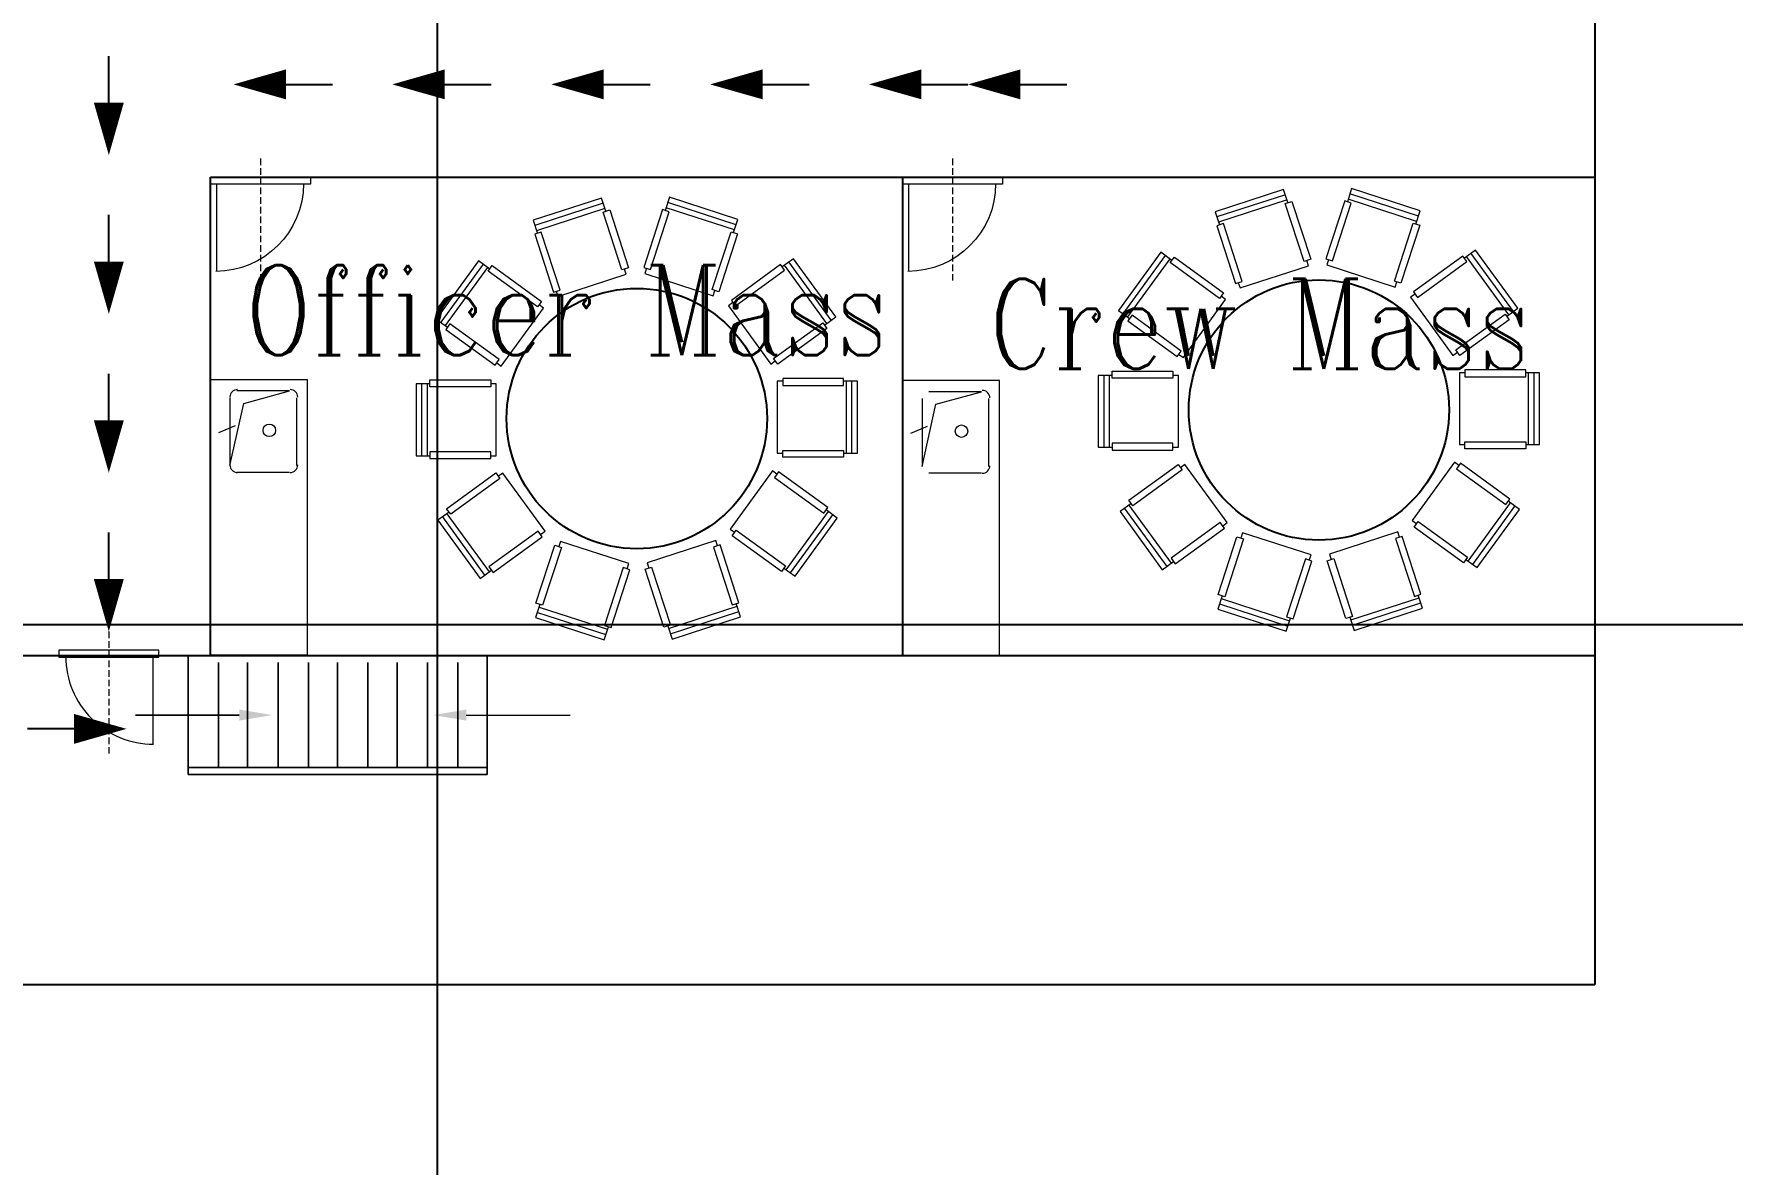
# Model space of a CAD drawing. Header units: millimetres. Extents: x -4 to 3776, y -4 to 4079.
# Drawn here: x 131.6 to 188.3, y 286.1 to 323.9 of the extents above; entities that cross this region are included whole.
import ezdxf
from ezdxf import colors
from ezdxf.entities.mleader import LeaderData, LeaderLine
from ezdxf.math import Vec2, Vec3

# ---------------------------------------------------------------- set-up
doc = ezdxf.new("R2010")
doc.units = ezdxf.units.MM
doc.linetypes.add('PDF_IMPORT', pattern=[1, 0.8, -0.2])
for name, color, linetype in [('BK_kedu', 255, 'Continuous'), ('PDF_0', 7, 'Continuous'), ('PDF_DOOR', 7, 'Continuous'), ('PDF_FUR', 7, 'Continuous'), ('PDF_GALLEY', 7, 'Continuous')]:
    doc.layers.add(name, color=color, linetype=linetype)
doc.layers.add('Sheet$GRID', color=254, linetype='Continuous', true_color=0xbebebe)
doc.styles.add('ROMANC', font='ROMANC.shx', dxfattribs={"width": 0.8, "bigfont": 'HZDX.shx'})
doc.styles.get("Standard").update_dxf_attribs({"font": 'arial.ttf'})

# ---------------------------------------------------------------- blocks, each defined once
blk = doc.blocks.new('wai bu lou ti')
at = {"layer": 'PDF_0', "transparency": 33554559}
blk.add_hatch(color=256, dxfattribs=at).paths.add_polyline_path([(3603.808, 3634.084), (3603.808, 3633.714), (3604.918, 3633.899)])
at = {"layer": 'PDF_0', "lineweight": 0}
for points in [[(3612.085, 3631.911), (3602.097, 3631.911), (3602.097, 3635.887), (3612.085, 3635.887)], [(3602.097, 3635.656), (3612.085, 3635.656)], [(3603.115, 3632.142), (3603.115, 3635.656)], [(3604.086, 3632.142), (3604.086, 3635.656)], [(3605.103, 3632.142), (3605.103, 3635.656)], [(3606.12, 3632.142), (3606.12, 3635.656)], [(3607.091, 3632.142), (3607.091, 3635.656)], [(3608.108, 3632.142), (3608.108, 3635.656)], [(3609.079, 3632.142), (3609.079, 3635.656)], [(3610.097, 3632.142), (3610.097, 3635.656)], [(3611.114, 3632.142), (3611.114, 3635.656)], [(3612.085, 3632.142), (3612.085, 3635.656)], [(3611.391, 3633.899), (3614.859, 3633.899)]]:
    blk.add_lwpolyline(points, dxfattribs=at)
for points in [[(3602.097, 3631.911), (3602.097, 3635.887), (3612.085, 3635.887), (3612.085, 3631.911)], [(3612.085, 3631.911), (3612.085, 3635.887), (3602.097, 3635.887), (3602.097, 3631.911)], [(3612.085, 3635.656), (3602.097, 3635.656)], [(3603.115, 3635.656), (3603.115, 3632.142)], [(3604.086, 3635.656), (3604.086, 3632.142)], [(3605.103, 3635.656), (3605.103, 3632.142)], [(3606.12, 3635.656), (3606.12, 3632.142)], [(3607.091, 3635.656), (3607.091, 3632.142)], [(3608.108, 3635.656), (3608.108, 3632.142)], [(3609.079, 3635.656), (3609.079, 3632.142)], [(3610.097, 3635.656), (3610.097, 3632.142)], [(3611.114, 3635.656), (3611.114, 3632.142)], [(3612.085, 3635.656), (3612.085, 3632.142)], [(3600.34, 3633.899), (3603.808, 3633.899)]]:
    blk.add_lwpolyline(points, close=True, dxfattribs=at)
at = {"layer": 'PDF_0', "lineweight": 0, "transparency": 33554559}
blk.add_solid([(3611.391, 3633.714), (3611.391, 3634.084), (3610.282, 3633.899)], dxfattribs=at)
blk = doc.blocks.new('men')
at = {"layer": 'PDF_DOOR', "lineweight": 0}
blk.add_lwpolyline([(3722.174, 3595.896), (3722.174, 3593.113), (3722.368, 3593.113), (3722.368, 3595.896)], close=True, dxfattribs=at)
blk.add_lwpolyline([(3722.368, 3595.734), (3724.796, 3595.734)], dxfattribs=at)
at = {"layer": 'PDF_DOOR', "linetype": 'PDF_IMPORT', "lineweight": 0, "ltscale": 0.231192}
blk.add_lwpolyline([(3721.656, 3594.504), (3725.055, 3594.504)], dxfattribs=at)
at = {"layer": 'PDF_DOOR', "lineweight": 0}
blk.add_arc((3722.352, 3595.751), 2.444, 270, 0, dxfattribs=at)
blk = doc.blocks.new('椅子')
at = {"layer": 'PDF_FUR', "lineweight": 0}
for points in [[(0.185, 2.404), (0, 2.404), (0, 0), (0.185, 0)], [(2.219, 0), (2.682, 0), (2.682, 2.404), (2.219, 2.404)], [(2.312, 0), (2.312, 2.404)], [(2.497, 0), (2.497, 2.404)]]:
    blk.add_lwpolyline(points, dxfattribs=at)
for points in [[(2.219, 2.497), (0.185, 2.497), (0.185, 2.266), (2.219, 2.266)], [(2.219, 0.092), (2.219, -0.139), (0.185, -0.139), (0.185, 0.092)]]:
    blk.add_lwpolyline(points, close=True, dxfattribs=at)
blk = doc.blocks.new('*U395')
at = {"color": 4, "lineweight": 25}
blk.add_blockref('椅子', (-1.341, -1.179), dxfattribs=at)
blk = doc.blocks.new('*U396')
at = {"color": 0, "linetype": 'ByBlock', "lineweight": -2, "transparency": 16777216}
for p, rotation in [((3856.872, 3539.36), 107.9999999999999), ((3860.602, 3539.373), 71.99999999999994), ((3853.863, 3537.157), 143.9999999999999), ((3863.627, 3537.192), 35.99999999999994), ((3852.723, 3533.606), 180), ((3853.889, 3530.063), 215.9999999999998), ((3863.653, 3530.098), 323.9999999999998), ((3856.914, 3527.882), 251.9999999999998), ((3860.643, 3527.895), 287.9999999999998)]:
    blk.add_blockref('*U395', p, dxfattribs=dict(at, rotation=rotation))
blk.add_blockref('*U395', (3864.792, 3533.649), dxfattribs=at)
blk = doc.blocks.new('*U400')
at = {"color": 4, "lineweight": 25}
blk.add_blockref('椅子', (-1.341, -1.179), dxfattribs=at)
blk = doc.blocks.new('*U401')
at = {"color": 0, "linetype": 'ByBlock', "lineweight": -2, "transparency": 16777216}
for p, rotation in [((3856.872, 3539.36), 107.9999999999999), ((3860.602, 3539.373), 71.99999999999994), ((3853.863, 3537.157), 143.9999999999999), ((3863.627, 3537.192), 35.99999999999994), ((3852.723, 3533.606), 180), ((3853.889, 3530.063), 215.9999999999998), ((3863.653, 3530.098), 323.9999999999998), ((3856.914, 3527.882), 251.9999999999998), ((3860.643, 3527.895), 287.9999999999998)]:
    blk.add_blockref('*U400', p, dxfattribs=dict(at, rotation=rotation))
blk.add_blockref('*U400', (3864.792, 3533.649), dxfattribs=at)
blk = doc.blocks.new('jiantou')
at = {"color": 1, "lineweight": 25}
blk.add_line((3589.241, 3590.602), (3590.797, 3590.602), dxfattribs=at)
blk.add_lwpolyline([(3587.49, 3590.602, 0, 1, 0), (3589.241, 3590.602, 1, 1, 0)], format="xyseb", dxfattribs=at)
blk = doc.blocks.new('*U443')
at = {"color": 4, "lineweight": 25, "rotation": 90}
blk.add_blockref('jiantou', (3590.602, -3589.143), dxfattribs=at)
blk = doc.blocks.new('*U444')
at = {"color": 0, "linetype": 'ByBlock', "lineweight": -2, "transparency": 16777216}
for p in [(0, 15.93), (0, 10.62), (0, 5.31), (0, 0)]:
    blk.add_blockref('*U443', p, dxfattribs=at)
blk = doc.blocks.new('*U445')
at = {"color": 4, "lineweight": 25, "xscale": -1, "rotation": 359.9999999999703}
blk.add_blockref('jiantou', (3589.143, -3590.602), dxfattribs=at)
blk = doc.blocks.new('*U446')
at = {"color": 0, "linetype": 'ByBlock', "lineweight": -2, "transparency": 16777216}
for p in [(0, 0), (5.31, 0), (10.62, 0), (15.93, 0)]:
    blk.add_blockref('*U445', p, dxfattribs=at)
blk = doc.blocks.new('*U458')
at = {"color": 4, "lineweight": 25, "xscale": -1, "rotation": 359.9999999999703}
blk.add_blockref('jiantou', (3589.143, -3590.602), dxfattribs=at)
blk = doc.blocks.new('*U459')
at = {"color": 0, "linetype": 'ByBlock', "lineweight": -2, "transparency": 16777216}
for p in [(0, 0), (5.31, 0), (10.62, 0), (15.93, 0)]:
    blk.add_blockref('*U458', p, dxfattribs=at)

msp = doc.modelspace()

# ---------------------------------------------------------------- linework, layer by layer
at = {"color": 4, "lineweight": 25}
for p, q in [((183.746, 393.102), (183.746, 296.102)), ((137.496, 303.102), (137.496, 319.102)), ((137.496, 319.102), (183.746, 319.102)), ((160.621, 319.102), (160.621, 303.102)), ((71.496, 303.102), (183.746, 303.102)), ((131.496, 303.102), (137.496, 303.102)), ((183.746, 296.102), (183.746, 292.102)), ((59.746, 292.102), (183.746, 292.102))]:
    msp.add_line(p, q, dxfattribs=at)
for centre in [(174.53, 311.315), (151.738, 311.028)]:
    msp.add_circle(centre, 4.351, dxfattribs=at)
at = {"layer": 'PDF_GALLEY', "lineweight": 0}
for points in [[(137.496, 303.129), (140.733, 303.129), (140.733, 312.322), (137.496, 312.322)], [(160.621, 303.102), (163.858, 303.102), (163.858, 312.295), (160.621, 312.295)], [(138.143, 311.721), (138.143, 309.455), (138.606, 311.536), (140.131, 311.952), (138.374, 311.952)], [(140.363, 311.721), (140.363, 309.455)], [(161.268, 311.694), (161.268, 309.428), (161.731, 311.509), (163.256, 311.925), (161.499, 311.925)], [(163.488, 311.694), (163.488, 309.428)], [(137.773, 310.565), (138.328, 310.796)], [(160.898, 310.538), (161.453, 310.769)], [(140.131, 309.224), (138.374, 309.224)], [(163.256, 309.197), (161.499, 309.197)]]:
    msp.add_lwpolyline(points, dxfattribs=at)
for centre in [(139.461, 310.634), (162.586, 310.607)]:
    msp.add_circle(centre, 0.208, dxfattribs=at)
for centre, start, end in [((138.397, 311.744), 89.9995, 180.0005), ((140.155, 311.744), 359.9995, 90.0005), ((163.28, 311.717), 359.9995, 90.0005), ((138.397, 309.478), 179.9995, 270.0005), ((140.155, 309.478), 269.9995, 0.0005), ((163.28, 309.451), 269.9995, 0.0005)]:
    msp.add_arc(centre, 0.254, start, end, dxfattribs=at)
at = {"layer": 'Sheet$GRID'}
for points in [[(145.065, 608.276), (145.065, 0.013)], [(0.007, 304.144), (870.358, 304.144)]]:
    msp.add_lwpolyline(points, dxfattribs=at)

# ---------------------------------------------------------------- block references
at = {"color": 4, "lineweight": 25}
for name, p in [('*U444', (134.096, 305.561)), ('jiantou', (-3427.993, -3268.401)), ('jiantou', (-3424.687, -3268.401, -2)), ('*U401', (-3707.02, -3222.599)), ('*U396', (-3684.227, -3222.312)), ('*U459', (117.103, 300.653))]:
    msp.add_blockref(name, p, dxfattribs=at)
at = {"color": 4, "lineweight": 25, "xscale": -1}
msp.add_blockref('*U446', (155.843, 322.201), dxfattribs=at)
at = {"color": 4, "lineweight": 25, "yscale": 1.2, "zscale": 1.2}
for p, xscale, rotation in [((4452.571, 4785.705), -1.2, 90), ((4475.696, 4785.705), -1.2, 90), ((-4179.31, 4769.895), 1.2, 270)]:
    msp.add_blockref('men', p, dxfattribs=dict(at, xscale=xscale, rotation=rotation))
at = {"color": 4, "lineweight": 25, "xscale": -1, "rotation": 180}
msp.add_blockref('wai bu lou ti', (-3465.352, 3935.013), dxfattribs=at)

# ---------------------------------------------------------------- texts
at = {"color": 4, "lineweight": 25, "char_height": 3, "attachment_point": 1, "style": 'ROMANC'}
for s, insert in [('{\\Fromanc,hzdx|c134;Officer Mass}', (138.634, 316.152)), ('{\\Fromanc,hzdx|c134;Crew Mass}', (163.488, 315.694))]:
    msp.add_mtext(s, dxfattribs=dict(at, insert=insert))

# ---------------------------------------------------------------- leaders
at = {"layer": 'BK_kedu'}
ml = msp.add_multileader_mtext('Standard', dxfattribs=at)
ml.set_content('', color=256)
ml.set_leader_properties()
ml.build(insert=Vec2(0, 0))
ml.multileader.update_dxf_attribs({"text_right_attachment_type": 6, "dogleg_length": 0.36, "arrow_head_size": 0.18})
ctx = ml.context
ctx.base_point, ctx.char_height, ctx.arrow_head_size, ctx.landing_gap_size, ctx.plane_origin = Vec3(3775.999, 4079.328), 0.18, 0.18, 0.09, Vec3(3774.639, 4079.328)
ctx.right_attachment = 6
notes = []
notes.append((ctx, [(0, (0, 0, 0), (0, 0), (1, 0), 1, [])]))
ctx.mtext.insert, ctx.mtext.flow_direction = Vec3(3776.089, 4079.418), 5
for ctx, leaders in notes:
    for number, flags, end, landing, length, lines in leaders:
        leader = LeaderData()
        leader.index, (leader.has_last_leader_line, leader.has_dogleg_vector, leader.attachment_direction) = number, flags
        leader.last_leader_point, leader.dogleg_vector, leader.dogleg_length = Vec3(end), Vec3(landing), length
        for number, points, colour, breaks in lines:
            line = LeaderLine()
            line.index, line.vertices, line.color, line.breaks = number, Vec3.list(points), colors.encode_raw_color(colour), breaks
            leader.lines.append(line)
        ctx.leaders.append(leader)

doc.saveas('drawing.dxf')
